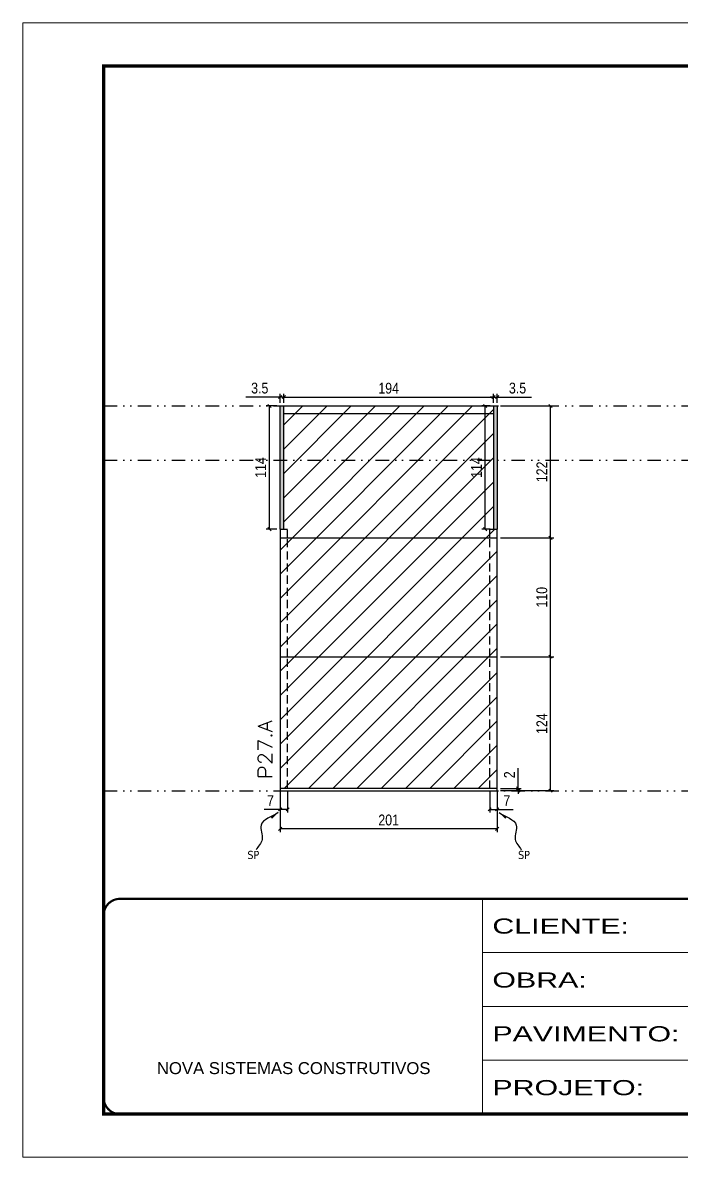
# Model space of a CAD drawing. Extents: x 14400 to 27878, y -21631 to 6985.
# Drawn here: x 14413 to 15023, y -6700 to -5650 of the extents above; entities that cross this region are included whole.
import ezdxf

# ---------------------------------------------------------------- set-up
doc = ezdxf.new("R2010")
doc.units = 0
for name, pattern in [('CONTINUO', [0]), ('DASHED', [0.75, 0.5, -0.25]), ('DIVIDE2', [0.625, 0.25, -0.125, 0, -0.125, 0, -0.125]), ('HIDDEN', [0.375, 0.25, -0.125])]:
    doc.linetypes.add(name, pattern=pattern)
for name, color, linetype in [('COTA', 241, 'Continuous'), ('Nível', 160, 'Continuous'), ('Painéis', 200, 'Continuous'), ('SARR_2.2x7', 40, 'Continuous'), ('texto', 7, 'Continuous')]:
    doc.layers.add(name, color=color, linetype=linetype)
for name, color, linetype, lineweight in [('Folhas', 255, 'Continuous', 9), ('Hachura', 251, 'Continuous', 9), ('SARRAFO DE PRESSAO', 251, 'DASHED', 9), ('Texto Seção', 7, 'Continuous', 15)]:
    doc.layers.add(name, color=color, linetype=linetype, lineweight=lineweight)
doc.styles.add('ARIAL', font='arial.ttf')
doc.styles.add('COTA TECNICA', font='techl___.ttf', dxfattribs={"height": 10})
doc.styles.add('COTA TECNICA-50', font='techl___.ttf', dxfattribs={"height": 10})
doc.styles.add('REGUA-120', font='ROMANS.shx', dxfattribs={"height": 15})
doc.styles.get("Standard").update_dxf_attribs({"font": 'arial.ttf'})
doc.styles.add('Tecnologia', font='')
doc.styles.get('Tecnologia').set_extended_font_data('Forgotten Futurist')
doc.dimstyles.new('COTA PAINEL-50', dxfattribs={"dimtxt": 10, "dimasz": 3, "dimexe": 3, "dimexo": 3, "dimgap": 3, "dimtad": 1, "dimdec": 1, "dimzin": 12, "dimdsep": 46, "dimtxsty": 'COTA TECNICA-50', "dimblk1": 'OBLIQUE', "dimblk2": 'OBLIQUE', "dimsah": 1, "dimcen": 0.9, "dimclrd": 4, "dimclre": 4, "dimclrt": 240, "dimadec": 1, "dimazin": 3, "dimtfac": 1, "dimtdec": 1, "dimtmove": 0, "dimatfit": 3, "dimfxl": 1, "dimtolj": 1, "dimtzin": 12, "dimarcsym": 0})
doc.dimstyles.new('PAINEL', dxfattribs={"dimtxt": 10, "dimasz": 3, "dimexe": 3, "dimexo": 3, "dimgap": 3, "dimtad": 1, "dimdec": 1, "dimzin": 12, "dimdsep": 46, "dimtxsty": 'COTA TECNICA', "dimblk1": 'OBLIQUE', "dimblk2": 'OBLIQUE', "dimsah": 1, "dimcen": 0.9, "dimclrd": 4, "dimclre": 4, "dimclrt": 240, "dimadec": 1, "dimazin": 3, "dimtfac": 1, "dimtdec": 1, "dimtmove": 0, "dimatfit": 3, "dimfxl": 1, "dimtolj": 1, "dimtzin": 12, "dimarcsym": 0})
doc.dimstyles.get("Standard").update_dxf_attribs({"dimtxt": 0.18, "dimasz": 0.18, "dimexe": 0.18, "dimexo": 0.0625, "dimgap": 0.09, "dimtad": 0, "dimtih": 1, "dimtoh": 1, "dimdec": 4, "dimzin": 0, "dimdsep": 46, "dimtxsty": 'Standard', "dimcen": 0.09, "dimadec": 0, "dimazin": 0, "dimtfac": 1, "dimtdec": 4, "dimtofl": 0, "dimtmove": 0, "dimatfit": 3, "dimfxl": 1, "dimtolj": 1, "dimtzin": 0, "dimarcsym": 0})

# ---------------------------------------------------------------- blocks, each defined once
blk = doc.blocks.new('9999999999')
at = {"color": 30, "linetype": 'CONTINUO'}
for p, q in [((98564.6, 34230.2), (98564.6, 34429.4)), ((98564.6, 34379.6), (99584, 34379.6)), ((98564.6, 34329.8), (99488, 34329.8)), ((98564.6, 34280), (99488, 34280))]:
    blk.add_line(p, q, dxfattribs=at)
at = {"color": 30, "linetype": 'CONTINUO', "const_width": 2}
blk.add_lwpolyline([(99584, 34230.2), (99584, 34414.4, 0.414214), (99569, 34429.4), (98229, 34429.4, 0.414214), (98214, 34414.4), (98214, 34245.2, 0.414214), (98229, 34230.2), (99584, 34230.2)], format="xyb", dxfattribs=at)
at = {"layer": 'Folhas'}
blk.add_lwpolyline([(98139, 34190.2), (99624, 34190.2), (99624, 35240.2), (98139, 35240.2)], close=True, dxfattribs=at)
at = {"layer": 'Folhas', "color": 30, "const_width": 3}
blk.add_lwpolyline([(98214, 34230.2), (99584, 34230.2), (99584, 35200.2), (98214, 35200.2)], close=True, dxfattribs=at)
at = {"color": 7, "linetype": 'Continuous', "ltscale": 5, "style": 'ARIAL'}
blk.add_text('NOVA SISTEMAS CONSTRUTIVOS', height=11.059, dxfattribs=at).set_placement((98263.2, 34267.2))
at = {"layer": 'Folhas', "color": 7, "style": 'Tecnologia', "width": 1.5}
for s, p in [('CLIENTE:', (98573.7, 34397.2)), ('OBRA:', (98573.7, 34347.3)), ('PAVIMENTO:', (98573.7, 34297.5)), ('PROJETO:', (98573.7, 34247.7))]:
    blk.add_text(s, height=14, dxfattribs=at).set_placement(p)
blk = doc.blocks.new('_Oblique')
at = {"color": 0, "linetype": 'ByBlock', "lineweight": -2}
blk.add_line((-0.5, -0.5), (0.5, 0.5), dxfattribs=at)
blk = doc.blocks.new('*D2141')
at = {"layer": 'COTA', "color": 4, "lineweight": -2, "transparency": 16777216}
for p, q in [((14651.7, -6361.3), (14651.7, -6398.6)), ((14852.7, -6361.3), (14852.7, -6398.6)), ((14852.7, -6395.6), (14651.7, -6395.6))]:
    blk.add_line(p, q, dxfattribs=at)
at = {"layer": 'Defpoints', "color": 0, "transparency": 16777216}
for p in [(14651.7, -6358.3), (14852.7, -6358.3), (14651.7, -6395.6)]:
    blk.add_point(p, dxfattribs=at)
at = {"layer": 'COTA', "color": 4, "lineweight": -2, "transparency": 16777216, "xscale": 3, "yscale": 3, "zscale": 3, "rotation": 180}
blk.add_blockref('_Oblique', (14651.7, -6395.6), dxfattribs=at)
at = {"layer": 'COTA', "color": 4, "lineweight": -2, "transparency": 16777216, "xscale": 3, "yscale": 3, "zscale": 3}
blk.add_blockref('_Oblique', (14852.7, -6395.6), dxfattribs=at)
at = {"layer": 'COTA', "color": 240, "transparency": 16777216, "insert": (14752.2, -6387.5), "char_height": 10, "attachment_point": 5, "style": 'COTA TECNICA'}
blk.add_mtext('\\A1;201', dxfattribs=at)
blk = doc.blocks.new('*D2142')
at = {"layer": 'COTA', "color": 4, "lineweight": -2, "transparency": 16777216}
for p, q in [((14845.7, -6361.3), (14845.7, -6380.6)), ((14852.7, -6363.3), (14852.7, -6380.6)), ((14845.7, -6377.6), (14852.7, -6377.6)), ((14852.7, -6377.6), (14867.4, -6377.6))]:
    blk.add_line(p, q, dxfattribs=at)
at = {"layer": 'Defpoints', "color": 0, "transparency": 16777216}
for p in [(14845.7, -6358.3), (14852.7, -6360.3), (14852.7, -6377.6)]:
    blk.add_point(p, dxfattribs=at)
at = {"layer": 'COTA', "color": 4, "lineweight": -2, "transparency": 16777216, "xscale": 3, "yscale": 3, "zscale": 3, "rotation": 180}
blk.add_blockref('_Oblique', (14845.7, -6377.6), dxfattribs=at)
at = {"layer": 'COTA', "color": 4, "lineweight": -2, "transparency": 16777216, "xscale": 3, "yscale": 3, "zscale": 3}
blk.add_blockref('_Oblique', (14852.7, -6377.6), dxfattribs=at)
at = {"layer": 'COTA', "color": 240, "transparency": 16777216, "insert": (14861.6, -6369.5), "char_height": 10, "attachment_point": 5, "style": 'COTA TECNICA-50'}
blk.add_mtext('\\A1;7', dxfattribs=at)
blk = doc.blocks.new('*D2143')
at = {"layer": 'COTA', "color": 4, "lineweight": -2, "transparency": 16777216}
for p, q in [((14872, -6358.3), (14872, -6339.5)), ((14855.7, -6358.3), (14875, -6358.3)), ((14855.7, -6360.3), (14875, -6360.3)), ((14872, -6360.3), (14872, -6358.3)), ((14872, -6360.3), (14872, -6363.3))]:
    blk.add_line(p, q, dxfattribs=at)
at = {"layer": 'Defpoints', "color": 0, "transparency": 16777216}
for p in [(14852.7, -6358.3), (14852.7, -6360.3), (14872, -6360.3)]:
    blk.add_point(p, dxfattribs=at)
at = {"layer": 'COTA', "color": 4, "lineweight": -2, "transparency": 16777216, "xscale": 3, "yscale": 3, "zscale": 3}
for p, rotation in [((14872, -6358.3), 270), ((14872, -6360.3), 90)]:
    blk.add_blockref('_Oblique', p, dxfattribs=dict(at, rotation=rotation))
at = {"layer": 'COTA', "color": 240, "transparency": 16777216, "insert": (14864, -6345.6), "char_height": 10, "attachment_point": 5, "rotation": 90, "style": 'COTA TECNICA-50'}
blk.add_mtext('\\A1;2', dxfattribs=at)
blk = doc.blocks.new('*D2144')
at = {"layer": 'COTA', "color": 4, "lineweight": -2, "transparency": 16777216}
for p, q in [((14855.7, -6004.3), (14905.1, -6004.3)), ((14902.1, -6126.3), (14902.1, -6004.3)), ((14855.7, -6126.3), (14905.1, -6126.3))]:
    blk.add_line(p, q, dxfattribs=at)
at = {"layer": 'Defpoints', "color": 0, "transparency": 16777216}
for p in [(14852.7, -6004.3), (14902.1, -6004.3), (14852.7, -6126.3)]:
    blk.add_point(p, dxfattribs=at)
at = {"layer": 'COTA', "color": 4, "lineweight": -2, "transparency": 16777216, "xscale": 3, "yscale": 3, "zscale": 3}
for p, rotation in [((14902.1, -6004.3), 90), ((14902.1, -6126.3), 270)]:
    blk.add_blockref('_Oblique', p, dxfattribs=dict(at, rotation=rotation))
at = {"layer": 'COTA', "color": 240, "transparency": 16777216, "insert": (14894, -6065.3), "char_height": 10, "attachment_point": 5, "rotation": 90, "style": 'COTA TECNICA-50'}
blk.add_mtext('\\A1;122', dxfattribs=at)
blk = doc.blocks.new('*D2145')
at = {"layer": 'COTA', "color": 4, "linetype": 'ByBlock', "lineweight": -2, "transparency": 16777216}
for p, q in [((14855.7, -6236.3), (14905.1, -6236.3)), ((14902.1, -6360.3), (14902.1, -6236.3)), ((14855.7, -6360.3), (14905.1, -6360.3))]:
    blk.add_line(p, q, dxfattribs=at)
at = {"layer": 'Defpoints', "color": 0, "linetype": 'ByBlock', "transparency": 16777216}
for p in [(14852.7, -6236.3), (14902.1, -6236.3), (14852.7, -6360.3)]:
    blk.add_point(p, dxfattribs=at)
at = {"layer": 'COTA', "color": 4, "linetype": 'ByBlock', "lineweight": -2, "transparency": 16777216, "xscale": 3, "yscale": 3, "zscale": 3}
for p, rotation in [((14902.1, -6236.3), 90), ((14902.1, -6360.3), 270)]:
    blk.add_blockref('_Oblique', p, dxfattribs=dict(at, rotation=rotation))
at = {"layer": 'COTA', "color": 240, "linetype": 'ByBlock', "transparency": 16777216, "insert": (14894, -6298.3), "char_height": 10, "attachment_point": 5, "rotation": 90, "style": 'COTA TECNICA'}
blk.add_mtext('\\A1;124', dxfattribs=at)
blk = doc.blocks.new('*D2149')
at = {"layer": 'COTA', "color": 4, "lineweight": -2, "transparency": 16777216}
for p, q in [((14658.7, -6361.3), (14658.7, -6380.6)), ((14651.7, -6363.3), (14651.7, -6380.6)), ((14651.7, -6377.6), (14637, -6377.6)), ((14658.7, -6377.6), (14651.7, -6377.6))]:
    blk.add_line(p, q, dxfattribs=at)
at = {"layer": 'Defpoints', "color": 0, "transparency": 16777216}
for p in [(14651.7, -6360.3), (14658.7, -6358.3), (14651.7, -6377.6)]:
    blk.add_point(p, dxfattribs=at)
at = {"layer": 'COTA', "color": 4, "lineweight": -2, "transparency": 16777216, "xscale": 3, "yscale": 3, "zscale": 3, "rotation": 180}
blk.add_blockref('_Oblique', (14651.7, -6377.6), dxfattribs=at)
at = {"layer": 'COTA', "color": 4, "lineweight": -2, "transparency": 16777216, "xscale": 3, "yscale": 3, "zscale": 3}
blk.add_blockref('_Oblique', (14658.7, -6377.6), dxfattribs=at)
at = {"layer": 'COTA', "color": 240, "transparency": 16777216, "insert": (14642.8, -6369.5), "char_height": 10, "attachment_point": 5, "style": 'COTA TECNICA-50'}
blk.add_mtext('\\A1;7', dxfattribs=at)
blk = doc.blocks.new('*D2888')
at = {"layer": 'COTA', "color": 4, "lineweight": -2, "transparency": 16777216}
for p, q in [((14855.7, -6126.3), (14905.1, -6126.3)), ((14902.1, -6236.3), (14902.1, -6126.3)), ((14855.7, -6236.3), (14905.1, -6236.3))]:
    blk.add_line(p, q, dxfattribs=at)
at = {"layer": 'Defpoints', "color": 0, "transparency": 16777216}
for p in [(14852.7, -6126.3), (14902.1, -6126.3), (14852.7, -6236.3)]:
    blk.add_point(p, dxfattribs=at)
at = {"layer": 'COTA', "color": 4, "lineweight": -2, "transparency": 16777216, "xscale": 3, "yscale": 3, "zscale": 3}
for p, rotation in [((14902.1, -6126.3), 90), ((14902.1, -6236.3), 270)]:
    blk.add_blockref('_Oblique', p, dxfattribs=dict(at, rotation=rotation))
at = {"layer": 'COTA', "color": 240, "transparency": 16777216, "insert": (14894, -6181.3), "char_height": 10, "attachment_point": 5, "rotation": 90, "style": 'COTA TECNICA'}
blk.add_mtext('\\A1;110', dxfattribs=at)
blk = doc.blocks.new('*D2889')
at = {"layer": 'COTA', "color": 4, "lineweight": -2, "transparency": 16777216}
for p, q in [((14651.7, -6001.3), (14651.7, -5993)), ((14655.2, -6001.3), (14655.2, -5993)), ((14651.7, -5996), (14620.1, -5996)), ((14655.2, -5996), (14651.7, -5996)), ((14655.2, -5996), (14658.2, -5996))]:
    blk.add_line(p, q, dxfattribs=at)
at = {"layer": 'Defpoints', "color": 0, "transparency": 16777216}
for p in [(14651.7, -5996), (14651.7, -6004.3), (14655.2, -6004.3)]:
    blk.add_point(p, dxfattribs=at)
at = {"layer": 'COTA', "color": 4, "lineweight": -2, "transparency": 16777216, "xscale": 3, "yscale": 3, "zscale": 3}
blk.add_blockref('_Oblique', (14651.7, -5996), dxfattribs=at)
at = {"layer": 'COTA', "color": 4, "lineweight": -2, "transparency": 16777216, "xscale": 3, "yscale": 3, "zscale": 3, "rotation": 180}
blk.add_blockref('_Oblique', (14655.2, -5996), dxfattribs=at)
at = {"layer": 'COTA', "color": 240, "transparency": 16777216, "insert": (14632.9, -5987.8), "char_height": 10, "attachment_point": 5, "style": 'COTA TECNICA'}
blk.add_mtext('\\A1;3.5', dxfattribs=at)
blk = doc.blocks.new('*D2890')
at = {"layer": 'COTA', "color": 4, "lineweight": -2, "transparency": 16777216}
for p, q in [((14655.2, -6001.3), (14655.2, -5993)), ((14849.2, -6001.3), (14849.2, -5993)), ((14655.2, -5996), (14849.2, -5996))]:
    blk.add_line(p, q, dxfattribs=at)
at = {"layer": 'Defpoints', "color": 0, "transparency": 16777216}
for p in [(14655.2, -6004.3), (14849.2, -5996), (14849.2, -6004.3)]:
    blk.add_point(p, dxfattribs=at)
at = {"layer": 'COTA', "color": 4, "lineweight": -2, "transparency": 16777216, "xscale": 3, "yscale": 3, "zscale": 3, "rotation": 180}
blk.add_blockref('_Oblique', (14655.2, -5996), dxfattribs=at)
at = {"layer": 'COTA', "color": 4, "lineweight": -2, "transparency": 16777216, "xscale": 3, "yscale": 3, "zscale": 3}
blk.add_blockref('_Oblique', (14849.2, -5996), dxfattribs=at)
at = {"layer": 'COTA', "color": 240, "transparency": 16777216, "insert": (14752.2, -5987.9), "char_height": 10, "attachment_point": 5, "style": 'COTA TECNICA'}
blk.add_mtext('\\A1;194', dxfattribs=at)
blk = doc.blocks.new('*D2891')
at = {"layer": 'COTA', "color": 4, "lineweight": -2, "transparency": 16777216}
for p, q in [((14849.2, -6001.3), (14849.2, -5993)), ((14852.7, -6001.3), (14852.7, -5993)), ((14849.2, -5996), (14846.2, -5996)), ((14849.2, -5996), (14852.7, -5996)), ((14852.7, -5996), (14884.3, -5996))]:
    blk.add_line(p, q, dxfattribs=at)
at = {"layer": 'Defpoints', "color": 0, "transparency": 16777216}
for p in [(14849.2, -6004.3), (14852.7, -5996), (14852.7, -6004.3)]:
    blk.add_point(p, dxfattribs=at)
at = {"layer": 'COTA', "color": 4, "lineweight": -2, "transparency": 16777216, "xscale": 3, "yscale": 3, "zscale": 3}
blk.add_blockref('_Oblique', (14849.2, -5996), dxfattribs=at)
at = {"layer": 'COTA', "color": 4, "lineweight": -2, "transparency": 16777216, "xscale": 3, "yscale": 3, "zscale": 3, "rotation": 180}
blk.add_blockref('_Oblique', (14852.7, -5996), dxfattribs=at)
at = {"layer": 'COTA', "color": 240, "transparency": 16777216, "insert": (14871.5, -5987.8), "char_height": 10, "attachment_point": 5, "style": 'COTA TECNICA'}
blk.add_mtext('\\A1;3.5', dxfattribs=at)
blk = doc.blocks.new('*D3048')
at = {"layer": 'COTA', "color": 4, "lineweight": -2, "transparency": 16777216}
for p, q in [((14648.7, -6004.3), (14638.8, -6004.3)), ((14641.8, -6118.3), (14641.8, -6004.3)), ((14648.7, -6118.3), (14638.8, -6118.3))]:
    blk.add_line(p, q, dxfattribs=at)
at = {"layer": 'Defpoints', "color": 0, "transparency": 16777216}
for p in [(14641.8, -6004.3), (14651.7, -6004.3), (14651.7, -6118.3)]:
    blk.add_point(p, dxfattribs=at)
at = {"layer": 'COTA', "color": 4, "lineweight": -2, "transparency": 16777216, "xscale": 3, "yscale": 3, "zscale": 3}
for p, rotation in [((14641.8, -6004.3), 90), ((14641.8, -6118.3), 270)]:
    blk.add_blockref('_Oblique', p, dxfattribs=dict(at, rotation=rotation))
at = {"layer": 'COTA', "color": 240, "transparency": 16777216, "insert": (14633.7, -6061.3), "char_height": 10, "attachment_point": 5, "rotation": 90, "style": 'COTA TECNICA'}
blk.add_mtext('\\A1;114', dxfattribs=at)
blk = doc.blocks.new('*D3049')
at = {"layer": 'COTA', "color": 4, "lineweight": -2, "transparency": 16777216}
for p, q in [((14846.2, -6004.3), (14838.5, -6004.3)), ((14841.5, -6118.3), (14841.5, -6004.3)), ((14846.2, -6118.3), (14838.5, -6118.3))]:
    blk.add_line(p, q, dxfattribs=at)
at = {"layer": 'Defpoints', "color": 0, "transparency": 16777216}
for p in [(14841.5, -6004.3), (14849.2, -6004.3), (14849.2, -6118.3)]:
    blk.add_point(p, dxfattribs=at)
at = {"layer": 'COTA', "color": 4, "lineweight": -2, "transparency": 16777216, "xscale": 3, "yscale": 3, "zscale": 3}
for p, rotation in [((14841.5, -6004.3), 90), ((14841.5, -6118.3), 270)]:
    blk.add_blockref('_Oblique', p, dxfattribs=dict(at, rotation=rotation))
at = {"layer": 'COTA', "color": 240, "transparency": 16777216, "insert": (14833.5, -6061.3), "char_height": 10, "attachment_point": 5, "rotation": 90, "style": 'COTA TECNICA'}
blk.add_mtext('\\A1;114', dxfattribs=at)

msp = doc.modelspace()

# ---------------------------------------------------------------- hatches: boundary and pattern name
at = {"layer": 'COTA'}
h = msp.add_hatch(dxfattribs=at)
h.set_pattern_fill('AR-CONC', color=256, scale=0.03)
h.set_pattern_definition([(50, (-1585, 0), (5.4655401, -0.4781726), [0.5715, -6.2865]), (355, (-1585, 0), (-1.0573026, 5.7317054), [0.4572, -5.0292175]), (100.451445, (-1584.5445, -0.04), (4.4082374, 5.2535326), [0.4857003, -5.3427073]), (46.1842, (-1585, 1.524), (8.1323712, -1.2612698), [0.85725, -9.42975]), (96.63556, (-1584.322, 1.419), (7.122124, 7.4227837), [0.7285507, -8.0140682]), (351.18415, (-1585, 1.524), (7.122124, 7.4227837), [0.685799, -7.543792]), (21, (-1584.238, 1.143), (4.5484317, -3.067956), [0.5715, -6.2865]), (326, (-1584.238, 1.143), (1.8540609, 5.525639), [0.4572, -5.0292]), (71.451445, (-1583.859, 0.8873), (6.4024926, 2.457683), [0.4857003, -5.3426981]), (37.5, (-1585, 0), (0.0926581, 2.53665117), [0, -4.96824, 0, -5.1054, 0, -5.04825]), (7.5, (-1585, 0), (2.00458988, 3.00541724), [0, -2.91084, 0, -4.85394, 0, -1.92405]), (327.5, (-1586.6993, 0), (4.06771786, -0.17186232), [0, -1.905, 0, -5.9436, 0, -7.8867]), (317.5, (-1587.4613, 0), (4.44387544, 0.7627947), [0, -2.4765, 0, -3.94716, 0, -5.6007])])
h.paths.add_polyline_path([(14655.205, -6004.316), (14651.705, -6004.316), (14651.705, -6054.316), (14655.205, -6054.316)])
h.paths.add_polyline_path([(14655.205, -6054.316), (14651.705, -6054.316), (14651.705, -6118.316), (14655.205, -6118.316)])
h.paths.add_polyline_path([(14852.705, -6004.316), (14849.205, -6004.316), (14849.205, -6054.316), (14852.705, -6054.316)])
h.paths.add_polyline_path([(14852.705, -6054.316), (14849.205, -6054.316), (14849.205, -6118.316), (14852.705, -6118.316)])
at = {"layer": 'Hachura'}
h = msp.add_hatch(dxfattribs=at)
h.set_pattern_fill('ANSI31', color=256, scale=5)
h.paths.add_polyline_path([(14849.205, -6004.316), (14655.205, -6004.316), (14655.205, -6118.316), (14651.705, -6118.316), (14651.705, -6126.316), (14852.705, -6126.316), (14852.705, -6118.316), (14849.205, -6118.316)])
h.paths.add_polyline_path([(14852.705, -6126.316), (14651.705, -6126.316), (14651.705, -6236.316), (14852.705, -6236.316)])
h.paths.add_polyline_path([(14852.705, -6236.316), (14651.705, -6236.316), (14651.705, -6358.316), (14852.705, -6358.316)])
h.paths.add_polyline_path([(15259.983, -6236.316), (15058.983, -6236.316), (15058.983, -6358.316), (15259.983, -6358.316)])
h.paths.add_polyline_path([(15259.983, -6198.316), (15058.983, -6198.316), (15058.983, -6236.316), (15259.983, -6236.316)])
h.paths.add_polyline_path([(15259.983, -6118.316), (15256.483, -6118.316), (15256.483, -6076.316), (15062.483, -6076.316), (15062.483, -6118.316), (15058.983, -6118.316), (15058.983, -6198.316), (15259.983, -6198.316)])
h.paths.add_polyline_path([(15256.483, -6004.316), (15062.483, -6004.316), (15062.483, -6054.316), (15256.483, -6054.316)])
h.paths.add_polyline_path([(15465.434, -6118.316), (15446.434, -6118.316), (15446.434, -6358.316), (15465.434, -6358.316)])
h.paths.add_polyline_path([(15681.149, -6118.316), (15662.149, -6118.316), (15662.149, -6358.316), (15681.149, -6358.316)])

# ---------------------------------------------------------------- linework, layer by layer
at = {"layer": 'COTA'}
for p, q in [((14651.705, -6118.316), (14651.705, -6004.316)), ((14651.705, -6004.316), (14655.205, -6004.316)), ((14849.205, -6004.316), (14852.705, -6004.316)), ((14852.705, -6004.316), (14852.705, -6118.316))]:
    msp.add_line(p, q, dxfattribs=at)
at = {"layer": 'Nível', "color": 4, "linetype": 'DIVIDE2', "ltscale": 50}
for p, q in [((14488.467, -6004.316), (15858.467, -6004.316)), ((14488.467, -6054.316), (15858.467, -6054.316)), ((14488.467, -6360.316), (15858.467, -6360.316))]:
    msp.add_line(p, q, dxfattribs=at)
at = {"layer": 'Painéis'}
for p, q in [((14655.205, -6118.316), (14655.205, -6004.316)), ((14655.205, -6004.316), (14849.205, -6004.316)), ((14849.205, -6004.316), (14849.205, -6118.316)), ((14651.705, -6118.316), (14651.705, -6358.316)), ((14651.705, -6118.316), (14658.705, -6118.316)), ((14845.705, -6118.316), (14852.705, -6118.316)), ((14852.705, -6358.316), (14852.705, -6118.316)), ((14651.705, -6126.316), (14852.705, -6126.316)), ((14651.705, -6236.316), (14852.705, -6236.316))]:
    msp.add_line(p, q, dxfattribs=at)
msp.add_lwpolyline([(14852.705, -6358.316), (14651.705, -6358.316), (14651.705, -6360.316), (14852.705, -6360.316)], close=True, dxfattribs=at)
at = {"layer": 'SARR_2.2x7'}
msp.add_line((14655.205, -6011.316), (14849.205, -6011.316), dxfattribs=at)
at = {"layer": 'SARR_2.2x7', "linetype": 'HIDDEN', "ltscale": 30}
for p, q in [((14658.705, -6126.316), (14658.705, -6118.316)), ((14845.705, -6126.316), (14845.705, -6118.316)), ((14658.705, -6236.316), (14658.705, -6126.316)), ((14845.705, -6236.316), (14845.705, -6126.316)), ((14658.705, -6358.316), (14658.705, -6236.316)), ((14845.705, -6358.316), (14845.705, -6236.316))]:
    msp.add_line(p, q, dxfattribs=at)

# ---------------------------------------------------------------- block references
at = {"layer": 'SARRAFO DE PRESSAO', "color": 6, "linetype": 'ByBlock'}
msp.add_blockref('9999999999', (-83725.511, -40889.804), dxfattribs=at)

# ---------------------------------------------------------------- texts
at = {"layer": 'texto', "color": 0, "char_height": 7.5, "attachment_point": 5}
for insert in [(14626.928, -6419.807), (14877.482, -6419.807)]:
    msp.add_mtext('{\\fTahoma|b0|i0|c0|p34;\\C4;SP}', dxfattribs=dict(at, insert=insert))
at = {"layer": 'Texto Seção', "style": 'REGUA-120', "width": 1.1}
msp.add_text('P27.A', height=13, rotation=90, dxfattribs=at).set_placement((14644.456, -6349.552))

# ---------------------------------------------------------------- dimensions: what is measured, and where the dimension line sits
at = {"layer": 'COTA'}
for base, p1, p2, dimstyle, picture, middle in [((14651.705, -5995.978), (14655.205, -6004.316), (14651.705, -6004.316), 'PAINEL', '*D2889', (14632.902, -5987.758)), ((14849.205, -5995.978), (14655.205, -6004.316), (14849.205, -6004.316), 'PAINEL', '*D2890', (14752.205, -5987.875)), ((14852.705, -5995.978), (14849.205, -6004.316), (14852.705, -6004.316), 'PAINEL', '*D2891', (14871.508, -5987.758)), ((14852.705, -6377.557), (14845.705, -6358.316), (14852.705, -6360.316), 'COTA PAINEL-50', '*D2142', (14861.57, -6369.484))]:
    dim = msp.add_linear_dim(base=base, p1=p1, p2=p2, dimstyle=dimstyle, dxfattribs=at)
    dim.commit()
    dim.dimension.update_dxf_attribs({"geometry": picture, "text_midpoint": middle})
for base, p1, p2, angle, dimstyle, picture, middle in [((14641.752, -6004.316), (14651.705, -6118.316), (14651.705, -6004.316), 90, 'PAINEL', '*D3048', (14633.679, -6061.316)), ((14841.535, -6004.316), (14849.205, -6118.316), (14849.205, -6004.316), 90, 'PAINEL', '*D3049', (14833.462, -6061.316)), ((14902.072, -6004.316), (14852.705, -6126.316), (14852.705, -6004.316), 90, 'COTA PAINEL-50', '*D2144', (14894.014, -6065.316)), ((14902.072, -6126.316), (14852.705, -6236.316), (14852.705, -6126.316), 90, 'PAINEL', '*D2888', (14893.97, -6181.316)), ((14651.705, -6377.557), (14658.705, -6358.316), (14651.705, -6360.316), 180, 'COTA PAINEL-50', '*D2149', (14642.839, -6369.484))]:
    dim = msp.add_linear_dim(base=base, p1=p1, p2=p2, angle=angle, dimstyle=dimstyle, dxfattribs=at)
    dim.commit()
    dim.dimension.update_dxf_attribs({"geometry": picture, "text_midpoint": middle})
at = {"layer": 'COTA', "linetype": 'ByBlock'}
dim = msp.add_aligned_dim(p1=(14852.705, -6360.316), p2=(14852.705, -6236.316), distance=-49.367, dimstyle='PAINEL', dxfattribs=at)
dim.commit()
dim.dimension.update_dxf_attribs({"geometry": '*D2145', "text_midpoint": (14893.999, -6298.316)})
at = {"layer": 'COTA'}
dim = msp.add_linear_dim(base=(14871.963, -6360.316), p1=(14852.705, -6358.316), p2=(14852.705, -6360.316), angle=90, dimstyle='COTA PAINEL-50', dxfattribs=at)
dim.commit()
dim.dimension.update_dxf_attribs({"geometry": '*D2143', "text_midpoint": (14871.963, -6345.569), "dimtype": 160})
dim = msp.add_linear_dim(base=(14651.705, -6395.58), p1=(14852.705, -6358.316), p2=(14651.705, -6358.316), angle=180, dimstyle='PAINEL', override={"dimarcsym": 2}, dxfattribs=at)
dim.commit()
dim.dimension.update_dxf_attribs({"geometry": '*D2141', "text_midpoint": (14752.205, -6387.477)})

# ---------------------------------------------------------------- leaders
at = {"layer": 'COTA', "path_type": 1}
for points in [[(14649.876, -6380.496), (14634.091, -6392.332), (14635.016, -6405.338), (14629.463, -6415.12)], [(14854.534, -6380.496), (14870.319, -6392.332), (14869.394, -6405.338), (14874.947, -6415.12)]]:
    msp.add_leader(points, dimstyle='Standard', override={"dimasz": 8}, dxfattribs=at)

doc.saveas('drawing.dxf')
